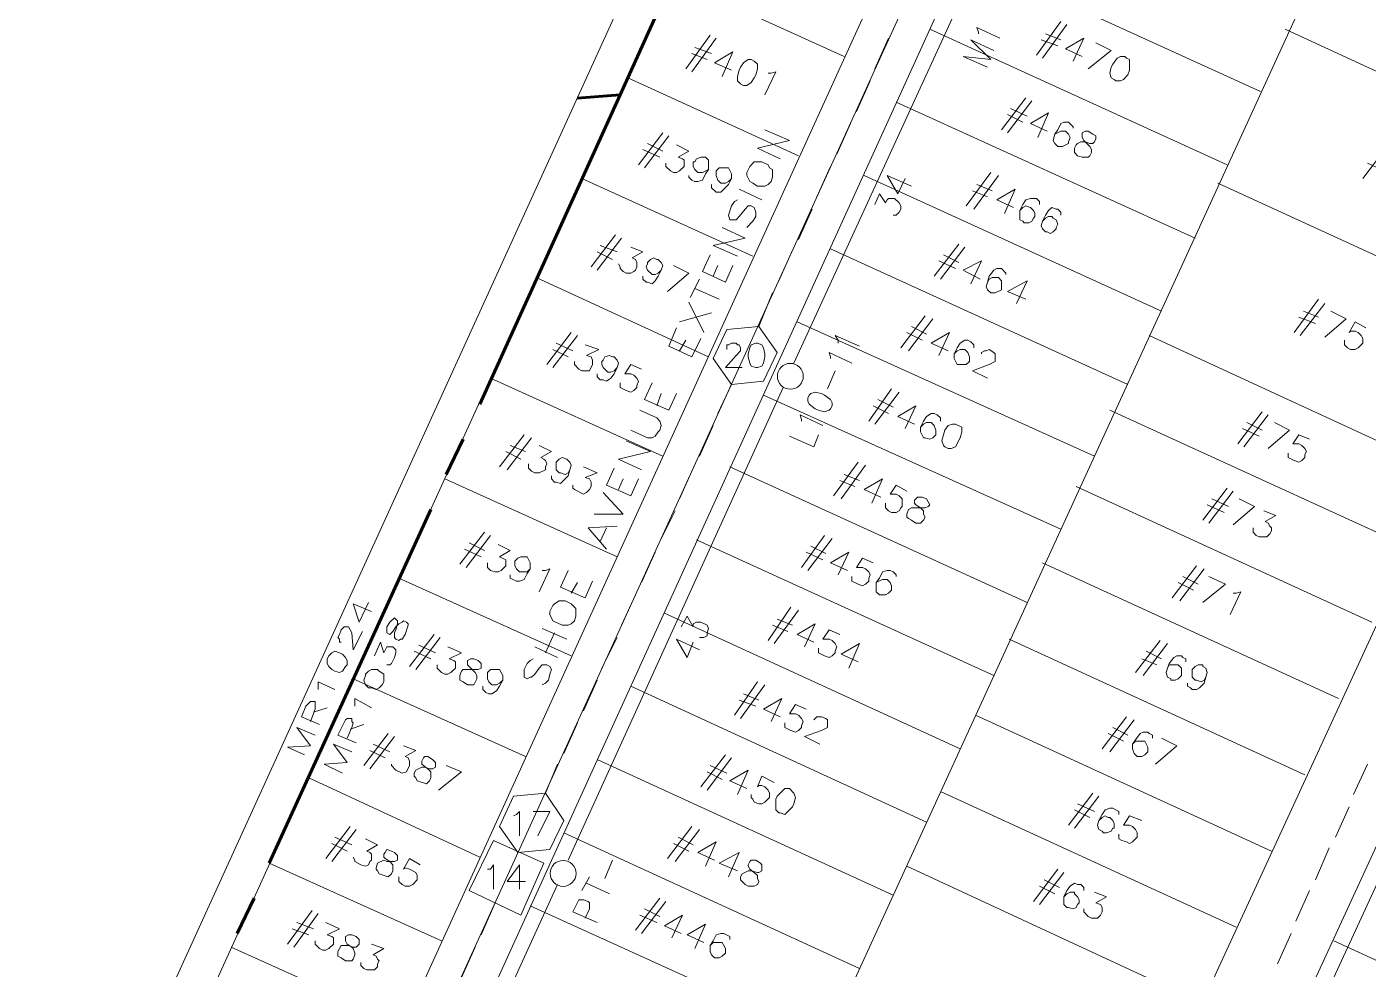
# Model space of a CAD drawing. Header units: millimetres. Extents: x 3.6 to 37.8, y 0.6 to 28.7.
# Drawn here: x 12.145 to 15.813, y 8.803 to 11.38 of the extents above; entities that cross this region are included whole.
import ezdxf

# ---------------------------------------------------------------- set-up
doc = ezdxf.new("R2010")
doc.units = ezdxf.units.MM
for name, color, linetype in [('PDF_0', 7, 'Continuous'), ('PDF_S45$BOUNDARY-NODE', 3, 'Continuous'), ('PDF_S45$NAME-ROAD', 7, 'Continuous'), ('PDF_S45$Passives-TapOffs', 7, 'Continuous'), ('PDF_S45$pole', 7, 'Continuous'), ('PDF_S45$strand', 7, 'Continuous')]:
    doc.layers.add(name, color=color, linetype=linetype)
for name, color, linetype, true_color in [('PDF_S45$Actives-NodeReceiver', 104, 'Continuous', 0x009525), ('PDF_S45$Cable-565', 23, 'Continuous', 0xdd8a6e), ('PDF_S45$LOTS', 254, 'Continuous', 0xdcdcdc), ('PDF_S45$Reverse$not$active', 61, 'Continuous', 0xdfff7f), ('PDF_S45$ROAD', 8, 'Continuous', 0x808080), ('PDF_S45$SDU', 157, 'Continuous', 0x396472)]:
    doc.layers.add(name, color=color, linetype=linetype, true_color=true_color)

msp = doc.modelspace()

# ---------------------------------------------------------------- linework, layer by layer
at = {"layer": 'PDF_0', "lineweight": 9}
msp.add_lwpolyline([(16.728, 4.7562), (15.4145, 5.3691), (15.6397, 5.8528), (14.5097, 6.3782), (14.418, 6.6451), (13.5381, 7.0579), (13.5631, 7.1538), (12.8543, 7.4707), (12.7083, 7.6625), (12.2538, 7.8418), (12.1454, 7.8835), (13.6757, 11.2403), (14.0927, 12.1576), (14.3596, 12.1826), (14.3554, 12.2118), (14.0969, 12.191), (17.8205, 20.6182)], dxfattribs=at)
at = {"layer": 'PDF_S45$Actives-NodeReceiver', "lineweight": 18}
for points in [[(13.0794, 9.8058), (13.0544, 9.7516), (13.0377, 9.8017), (13.0878, 9.7808)], [(13.0044, 9.6974), (13.0002, 9.6974), (13.0002, 9.7058), (12.996, 9.7099), (13.0002, 9.7183), (13.0044, 9.7308), (13.0127, 9.7391), (13.0252, 9.7391), (13.0336, 9.7224), (13.0377, 9.6766), (13.0628, 9.7266)], [(13.0961, 9.6599), (13.1128, 9.6974), (13.1211, 9.6682), (13.1295, 9.6849), (13.1462, 9.6849), (13.1545, 9.6766), (13.1545, 9.6682), (13.1503, 9.6557), (13.142, 9.639), (13.1378, 9.6349), (13.1295, 9.6349)], [(12.9418, 9.5681), (12.9418, 9.589), (12.9877, 9.5681)], [(13.0419, 9.5223), (13.0419, 9.5431), (13.0878, 9.5181)], [(12.946, 9.4722), (12.896, 9.4931), (12.9085, 9.5223), (12.921, 9.5348), (12.9335, 9.5348), (12.9335, 9.5139), (12.921, 9.4806)], [(12.9669, 9.5181), (12.9293, 9.5056)], [(12.9043, 9.3888), (12.8584, 9.4097), (12.921, 9.4139), (12.8835, 9.4639), (12.9335, 9.4431)], [(13.0461, 9.4222), (12.996, 9.4431), (13.0169, 9.4848), (13.0211, 9.4889), (13.0336, 9.4889), (13.0336, 9.4806), (13.0377, 9.4764), (13.0336, 9.4639), (13.0211, 9.4347)], [(13.0669, 9.4722), (13.0294, 9.4597)], [(13.0086, 9.3388), (12.9585, 9.3638), (13.0211, 9.368), (12.9835, 9.418), (13.0336, 9.3972)]]:
    msp.add_lwpolyline(points, dxfattribs=at)
for points in [[(13.1295, 9.7391), (13.1378, 9.7516), (13.1503, 9.7641), (13.1587, 9.7558), (13.1587, 9.7475), (13.1545, 9.7308), (13.1503, 9.7224), (13.1503, 9.7099), (13.1545, 9.7058), (13.1628, 9.7016), (13.167, 9.7058), (13.1712, 9.7058), (13.1795, 9.7183), (13.1879, 9.7433), (13.1879, 9.7475), (13.1837, 9.7516), (13.1753, 9.7558), (13.1712, 9.7516), (13.1628, 9.7475), (13.1545, 9.7391), (13.1462, 9.7266), (13.1378, 9.7183), (13.1295, 9.7224)], [(12.9669, 9.6515), (12.971, 9.6599), (12.9794, 9.6682), (12.9877, 9.6724), (13.0002, 9.6682), (13.0086, 9.6641), (13.0169, 9.6557), (13.0211, 9.6474), (13.0211, 9.6349), (13.0169, 9.6307), (13.0086, 9.6182), (13.0002, 9.614), (12.9877, 9.6182), (12.9794, 9.6224), (12.971, 9.6307), (12.9669, 9.639)], [(13.0711, 9.6057), (13.0711, 9.6098), (13.0794, 9.6182), (13.0878, 9.6224), (13.1045, 9.6224), (13.1086, 9.6182), (13.1211, 9.6098), (13.1211, 9.589), (13.117, 9.5807), (13.1086, 9.5723), (13.1003, 9.5681), (13.0878, 9.5723), (13.0794, 9.5723), (13.0711, 9.5807), (13.0669, 9.5932)]]:
    msp.add_lwpolyline(points, close=True, dxfattribs=at)
at = {"layer": 'PDF_S45$BOUNDARY-NODE', "lineweight": 60}
for points in [[(13.6504, 11.1847), (13.7675, 11.1944), (14.1594, 12.0617), (14.2026, 12.1679)], [(13.7675, 11.1944), (13.3838, 10.3479)], [(13.338, 10.252), (13.2921, 10.1561)], [(13.2504, 10.0602), (12.8084, 9.0928)], [(12.7667, 8.9969), (12.7208, 8.901)]]:
    msp.add_lwpolyline(points, dxfattribs=at)
at = {"layer": 'PDF_S45$Cable-565', "lineweight": 13}
for points in [[(14.4638, 11.2653), (14.5014, 11.3487)], [(14.4138, 11.1485), (14.4513, 11.2319)], [(14.3596, 11.0318), (14.3971, 11.1152)], [(14.3054, 10.915), (14.3429, 10.9984)], [(14.2553, 10.7982), (14.2929, 10.8816)], [(14.2011, 10.6857), (14.2387, 10.7691)], [(14.1469, 10.5606), (14.1844, 10.6523)], [(14.0343, 10.3229), (14.0719, 10.4021)], [(13.9843, 10.2061), (14.0218, 10.2895)], [(13.9301, 10.0894), (13.9676, 10.1728)], [(13.8759, 9.9726), (13.9176, 10.056)], [(13.8258, 9.86), (13.8634, 9.9434)], [(13.7716, 9.7433), (13.8092, 9.8267)], [(13.7174, 9.6265), (13.7591, 9.7099)], [(13.6674, 9.5098), (13.7049, 9.5932)], [(13.6132, 9.393), (13.6507, 9.4764)], [(13.5631, 9.2846), (13.5965, 9.3638)], [(15.7731, 9.2804), (15.8107, 9.3638)], [(15.7231, 9.1637), (15.7606, 9.2471)], [(15.6689, 9.0469), (15.7064, 9.1345)], [(15.6147, 8.9343), (15.6522, 9.0177)], [(13.388, 8.8968), (13.4255, 8.9844)], [(15.5647, 8.8176), (15.6022, 8.901)], [(13.3338, 8.7801), (13.3713, 8.8634)]]:
    msp.add_lwpolyline(points, dxfattribs=at)
at = {"layer": 'PDF_S45$LOTS', "lineweight": 0}
for points in [[(15.9775, 12.1993), (13.6069, 7.0257)], [(12.2426, 7.8463), (14.1594, 12.0617)], [(14.7057, 11.5738), (15.5188, 11.2027)], [(14.3804, 11.2986), (13.9134, 11.5113)], [(14.6139, 11.3737), (15.4271, 11.0026)], [(16.3986, 10.9984), (15.5855, 11.3737)], [(14.2553, 11.0276), (13.7883, 11.2403)], [(13.6504, 11.1847), (13.7675, 11.1944)], [(14.5222, 11.1735), (15.3395, 10.8024)], [(14.4346, 10.9734), (15.2478, 10.6023)], [(14.1302, 10.7524), (13.6632, 10.965)], [(16.211, 10.5814), (15.402, 10.9525)], [(14.3429, 10.7732), (15.156, 10.4021)], [(14.0093, 10.4772), (13.5381, 10.694)], [(14.2512, 10.5731), (15.0643, 10.2061)], [(16.0275, 10.1603), (15.2144, 10.5355)], [(13.8842, 10.2061), (13.413, 10.4188)], [(14.1594, 10.3729), (14.9725, 10.006)], [(15.9191, 9.9601), (15.106, 10.3312)], [(14.0677, 10.1769), (14.8808, 9.8058)], [(13.7591, 9.9309), (13.2879, 10.1436)], [(15.8232, 9.7516), (15.0142, 10.1227)], [(13.976, 9.9768), (14.7891, 9.6057)], [(15.7315, 9.5431), (14.9225, 9.9142)], [(13.634, 9.6599), (13.1628, 9.8725)], [(13.8884, 9.7766), (14.6973, 9.4055)], [(15.6397, 9.3346), (14.8308, 9.7058)], [(13.5089, 9.3847), (13.0377, 9.5973)], [(13.7966, 9.5765), (14.6056, 9.2054)], [(15.548, 9.1261), (14.739, 9.4973)], [(13.7049, 9.3763), (14.5139, 9.0052)], [(13.3838, 9.1095), (12.9168, 9.3263)], [(15.4521, 8.9177), (14.6431, 9.2888)], [(13.6132, 9.1762), (14.4221, 8.8051)], [(13.2796, 8.8801), (12.8084, 9.0928)], [(15.3603, 8.7092), (14.5514, 9.0844)], [(13.5214, 8.976), (14.3304, 8.6091)], [(15.7189, 8.8801), (16.899, 8.338)], [(13.1753, 8.6508), (12.7042, 8.8634)]]:
    msp.add_lwpolyline(points, dxfattribs=at)
at = {"layer": 'PDF_S45$NAME-ROAD', "lineweight": 9}
for points in [[(14.2053, 11.0192), (14.1427, 11.0484), (14.2303, 11.0693), (14.1636, 11.0985)], [(14.1553, 10.9067), (14.0927, 10.9359)], [(14.1136, 10.8316), (14.1302, 10.8483), (14.1386, 10.8608), (14.1386, 10.8733), (14.1344, 10.8858), (14.1261, 10.89), (14.1177, 10.89), (14.1094, 10.8816), (14.0927, 10.8608), (14.0844, 10.8525), (14.0677, 10.8525), (14.0635, 10.865), (14.0719, 10.89), (14.0802, 10.9025), (14.0885, 10.9067)], [(14.0885, 10.7524), (14.0218, 10.7816), (14.1094, 10.8024), (14.0468, 10.8316)], [(14.076, 10.7274), (14.0552, 10.6815), (13.9926, 10.7107), (14.0135, 10.7566)], [(14.0343, 10.7274), (14.0218, 10.6982)], [(13.9843, 10.6898), (13.9593, 10.6398)], [(14.0385, 10.6356), (13.9718, 10.6648)], [(13.9968, 10.5439), (13.9551, 10.6273)], [(14.0177, 10.5981), (13.9301, 10.5731)], [(13.9885, 10.5272), (13.9634, 10.4772), (13.9009, 10.5064), (13.9217, 10.5564)], [(13.9468, 10.523), (13.9301, 10.4939)], [(13.9217, 10.3771), (13.9009, 10.3312), (13.8342, 10.3604), (13.855, 10.4063)], [(13.88, 10.3771), (13.8675, 10.3437)], [(13.8217, 10.3312), (13.8675, 10.3104), (13.8759, 10.302), (13.88, 10.2895), (13.8759, 10.277), (13.8717, 10.2728), (13.8634, 10.2603), (13.855, 10.2562), (13.8425, 10.2562), (13.7966, 10.277)], [(13.8258, 10.1686), (13.7633, 10.1978), (13.8509, 10.2186), (13.7841, 10.2478)], [(13.8175, 10.1436), (13.7966, 10.0977), (13.7299, 10.1269), (13.7508, 10.1728)], [(13.7758, 10.1436), (13.7633, 10.1144)], [(13.7216, 10.1061), (13.7758, 10.0477), (13.6966, 10.0477)], [(13.7299, 9.9518), (13.6799, 10.0102), (13.7591, 10.0143)], [(13.7299, 10.0102), (13.7133, 9.9726)], [(13.6924, 9.8642), (13.6716, 9.8183), (13.6048, 9.8475), (13.6257, 9.8934)], [(13.6507, 9.86), (13.634, 9.8308)], [(13.6215, 9.7058), (13.5548, 9.7349)], [(13.5882, 9.7224), (13.5631, 9.6682)], [(13.5965, 9.6557), (13.5339, 9.6849)], [(13.5548, 9.5807), (13.5631, 9.5848), (13.5715, 9.5932), (13.5756, 9.6098), (13.5798, 9.6224), (13.5756, 9.6307), (13.5673, 9.6349), (13.5548, 9.6349), (13.5465, 9.6265), (13.5339, 9.6098), (13.5256, 9.6015), (13.5214, 9.6015), (13.5131, 9.5973), (13.5048, 9.6015), (13.5048, 9.6224), (13.5131, 9.639), (13.5214, 9.6474), (13.5298, 9.6515)]]:
    msp.add_lwpolyline(points, dxfattribs=at)
for points in [[(14.1136, 10.9817), (14.1219, 10.9984), (14.1344, 11.0109), (14.1553, 11.0109), (14.1719, 11.0026), (14.1761, 10.9942), (14.1844, 10.9901), (14.1844, 10.9692), (14.1803, 10.9567), (14.1719, 10.9484), (14.1636, 10.9442), (14.1427, 10.9442), (14.1302, 10.9525), (14.1219, 10.9567), (14.1136, 10.9734)], [(13.5756, 9.7808), (13.584, 9.7975), (13.5882, 9.8017), (13.6007, 9.81), (13.6173, 9.81), (13.634, 9.8017), (13.6465, 9.7891), (13.6465, 9.7683), (13.6424, 9.7558), (13.634, 9.7475), (13.6257, 9.7433), (13.609, 9.7433), (13.584, 9.7558), (13.5756, 9.7725)]]:
    msp.add_lwpolyline(points, close=True, dxfattribs=at)
at = {"layer": 'PDF_S45$Passives-TapOffs', "lineweight": 9}
for points in [[(14.1594, 10.4105), (14.0719, 10.4021), (14.0218, 10.473), (14.0593, 10.5522), (14.1469, 10.5606), (14.197, 10.4897)], [(14.1386, 10.5147), (14.1427, 10.5147), (14.1553, 10.5105), (14.1594, 10.5022), (14.1636, 10.4855), (14.1636, 10.4772), (14.1594, 10.4605), (14.1553, 10.4522), (14.1427, 10.448), (14.1386, 10.448), (14.1261, 10.4522), (14.1219, 10.4605), (14.1177, 10.4772), (14.1177, 10.4855), (14.1219, 10.5022), (14.1261, 10.5105)], [(13.5756, 9.1303), (13.4881, 9.122), (13.438, 9.1929), (13.4756, 9.2763), (13.5631, 9.2846), (13.6132, 9.2095)], [(13.4964, 8.951), (13.3546, 9.0177), (13.4214, 9.1553), (13.559, 9.0928)]]:
    msp.add_lwpolyline(points, close=True, dxfattribs=at)
for points in [[(14.0593, 10.498), (14.0593, 10.5105), (14.0635, 10.5105), (14.0719, 10.5147), (14.0844, 10.5147), (14.0885, 10.5105), (14.0927, 10.5105), (14.0969, 10.5022), (14.0969, 10.4939), (14.0844, 10.4813), (14.0552, 10.448), (14.101, 10.448)], [(13.4756, 9.2221), (13.4839, 9.2262), (13.4923, 9.2346), (13.4923, 9.1678)], [(13.5298, 9.2346), (13.5756, 9.2346), (13.5423, 9.1678)], [(13.4047, 9.0761), (13.413, 9.0761), (13.4214, 9.0886), (13.4214, 9.0219)], [(13.5089, 9.0428), (13.4589, 9.0428), (13.4923, 9.0886), (13.4923, 9.0219)]]:
    msp.add_lwpolyline(points, dxfattribs=at)
at = {"layer": 'PDF_S45$pole', "lineweight": 0}
for points in [[(14.7474, 11.3612), (14.7474, 11.3653), (14.7432, 11.3779), (14.8057, 11.3487)], [(14.7724, 11.2694), (14.7057, 11.2986), (14.7807, 11.2903), (14.7265, 11.3445), (14.7891, 11.3153)], [(14.3637, 10.5147), (14.3637, 10.523), (14.3554, 10.5355), (14.4221, 10.5064)], [(14.3429, 10.473), (14.3429, 10.4772), (14.3387, 10.4897), (14.4013, 10.4605)], [(14.3554, 10.4396), (14.3346, 10.3896)], [(14.2637, 10.302), (14.2637, 10.3062), (14.2595, 10.3187), (14.322, 10.2895)], [(14.3095, 10.2645), (14.297, 10.2312), (14.2303, 10.2603)], [(13.7466, 9.1011), (13.7258, 9.0511)], [(13.6841, 9.0553), (13.6632, 9.0177)], [(13.7383, 9.0094), (13.6757, 9.0386)], [(13.7049, 8.9302), (13.6382, 8.9594), (13.6549, 8.9927), (13.6674, 8.9927), (13.6799, 8.9885), (13.6841, 8.9844), (13.6841, 8.9677), (13.6716, 8.9427)]]:
    msp.add_lwpolyline(points, dxfattribs=at)
msp.add_lwpolyline([(14.2803, 10.3646), (14.2845, 10.3729), (14.2887, 10.3771), (14.3012, 10.3813), (14.3179, 10.3771), (14.3262, 10.3729), (14.3429, 10.3604), (14.3471, 10.3521), (14.3471, 10.3437), (14.3429, 10.3354), (14.3387, 10.3312), (14.3262, 10.3271), (14.3095, 10.3312), (14.3012, 10.3354), (14.2845, 10.3479), (14.2803, 10.3562)], close=True, dxfattribs=at)
for centre in [(14.2329, 10.4243), (13.6116, 9.0649)]:
    msp.add_circle(centre, 0.0354, dxfattribs=at)
at = {"layer": 'PDF_S45$Reverse$not$active', "lineweight": 0}
msp.add_lwpolyline([(13.0086, 8.0691), (14.5952, 11.5509), (15.2769, 12.9395)], dxfattribs=at)
at = {"layer": 'PDF_S45$ROAD', "lineweight": 0}
for points in [[(12.7199, 7.6473), (14.9809, 12.6121)], [(15.1435, 12.5371), (12.8443, 7.4839)], [(14.4094, 6.6491), (16.7822, 11.799)], [(14.554, 6.3576), (17.0116, 11.6948)]]:
    msp.add_lwpolyline(points, dxfattribs=at)
at = {"layer": 'PDF_S45$SDU', "lineweight": 0}
for points in [[(14.9058, 11.3028), (14.9725, 11.3945)], [(14.9225, 11.2945), (14.9892, 11.3862)], [(13.9468, 11.2653), (14.0135, 11.357)], [(13.9634, 11.2569), (14.0302, 11.3487)], [(14.9642, 11.3278), (14.9183, 11.3445)], [(14.9725, 11.3445), (14.9308, 11.3612)], [(15.0309, 11.2986), (14.9851, 11.3195), (15.0351, 11.3487), (15.0059, 11.2861)], [(15.0684, 11.3362), (15.1101, 11.3153), (15.0476, 11.2653)], [(14.0051, 11.2903), (13.9634, 11.307)], [(14.0177, 11.307), (13.9718, 11.3236)], [(14.0719, 11.2611), (14.026, 11.2819), (14.076, 11.3111), (14.0468, 11.2444)], [(14.1719, 11.2528), (14.1803, 11.2528), (14.1928, 11.2569), (14.1636, 11.1944)], [(14.8099, 11.0985), (14.8766, 11.186)], [(14.8266, 11.0901), (14.8933, 11.1777)], [(14.8808, 11.136), (14.8349, 11.1569)], [(14.8683, 11.1193), (14.8266, 11.1402)], [(14.935, 11.0943), (14.8891, 11.1152), (14.9392, 11.1443), (14.91, 11.0776)], [(14.9559, 11.086), (14.9725, 11.0943), (14.9851, 11.0943), (14.9934, 11.086), (14.9976, 11.0776), (14.9934, 11.0651), (14.9934, 11.0609), (14.9767, 11.0526), (14.9642, 11.0526), (14.9559, 11.0609), (14.9517, 11.0693), (14.9559, 11.086), (14.9642, 11.0985), (14.9725, 11.1152), (14.9809, 11.1193), (14.9934, 11.1193), (15.0059, 11.1068), (15.0059, 11.1026)], [(13.8175, 11.0026), (13.8842, 11.0901)], [(13.8342, 10.9942), (13.9009, 11.0818)], [(13.8759, 11.0234), (13.83, 11.0443)], [(13.8842, 11.0401), (13.8425, 11.0609)], [(13.9217, 11.0568), (13.9551, 11.0401), (13.9259, 11.0234), (13.9384, 11.0192), (13.9426, 11.0151), (13.9426, 10.9984), (13.9301, 10.9859), (13.9217, 10.9817), (13.9134, 10.9817), (13.9051, 10.9859), (13.8926, 10.9984), (13.8926, 11.0067)], [(15.7982, 10.965), (15.8649, 11.0526)], [(14.0093, 10.9901), (13.9926, 10.9817), (13.9801, 10.9817), (13.9718, 10.9901), (13.9676, 10.9984), (13.9676, 11.0109), (13.9718, 11.0109), (13.976, 11.0192), (13.9885, 11.0234), (14.001, 11.0234), (14.0093, 11.0151), (14.0093, 10.9901), (14.001, 10.9776), (13.9926, 10.9609), (13.9801, 10.9567), (13.9718, 10.9567), (13.9634, 10.9609), (13.9551, 10.9692), (13.9551, 10.9734)], [(15.8565, 10.9859), (15.8107, 11.0067)], [(14.714, 10.89), (14.7807, 10.9817)], [(14.7349, 10.8816), (14.8016, 10.9734)], [(14.0719, 10.965), (14.0635, 10.9484), (14.0427, 10.9275), (14.0302, 10.9275), (14.0177, 10.94), (14.0177, 10.9484)], [(14.7724, 10.915), (14.7307, 10.9317)], [(14.7849, 10.9317), (14.7432, 10.9484)], [(14.8433, 10.8858), (14.7974, 10.9067), (14.8474, 10.9359), (14.8183, 10.8691)], [(14.86, 10.8775), (14.8683, 10.8942), (14.8766, 10.9067), (14.8891, 10.9108), (14.9058, 10.9108), (14.9142, 10.9025), (14.9142, 10.8942)], [(14.9225, 10.8483), (14.9308, 10.865), (14.9392, 10.8775), (14.9475, 10.8858), (14.96, 10.8816), (14.9642, 10.8816), (14.9725, 10.8733), (14.9725, 10.865)], [(13.6882, 10.7232), (13.755, 10.8108)], [(13.7049, 10.7149), (13.7716, 10.8024)], [(14.6264, 10.6982), (14.6932, 10.7857)], [(13.7466, 10.744), (13.7049, 10.7649)], [(13.7591, 10.7649), (13.7133, 10.7816)], [(13.7966, 10.7774), (13.83, 10.7649), (13.8008, 10.7482), (13.8092, 10.744), (13.8133, 10.7357), (13.8133, 10.7232), (13.8092, 10.7149), (13.805, 10.7107), (13.7966, 10.7065), (13.7841, 10.7065), (13.7758, 10.7107), (13.7675, 10.719), (13.7675, 10.7232), (13.7633, 10.7315)], [(14.6431, 10.6898), (14.7098, 10.7774)], [(14.6932, 10.7357), (14.6515, 10.7566)], [(13.88, 10.7149), (13.8717, 10.6982), (13.8634, 10.6857), (13.855, 10.6773), (13.8425, 10.6815), (13.8383, 10.6815), (13.83, 10.6898), (13.83, 10.6982)], [(13.9134, 10.7274), (13.9551, 10.7065), (13.8967, 10.6565)], [(14.6848, 10.719), (14.639, 10.7399)], [(14.7515, 10.6898), (14.7057, 10.7149), (14.7557, 10.7399), (14.7265, 10.6773)], [(14.7724, 10.6815), (14.7766, 10.6982), (14.7891, 10.7149), (14.7974, 10.719), (14.8099, 10.719), (14.8224, 10.7065), (14.8224, 10.7023)], [(14.8766, 10.6356), (14.8266, 10.6565), (14.8808, 10.6857), (14.8516, 10.6231)], [(15.6105, 10.5439), (15.6772, 10.6356)], [(15.6272, 10.5355), (15.6939, 10.6231)], [(15.6772, 10.5856), (15.6355, 10.6023)], [(15.7106, 10.6023), (15.7523, 10.5814), (15.6939, 10.5314)], [(14.5347, 10.5022), (14.6014, 10.5898)], [(14.5556, 10.4939), (14.6223, 10.5814)], [(15.6689, 10.5689), (15.623, 10.5856)], [(15.7481, 10.523), (15.7481, 10.5105), (15.7565, 10.5022), (15.7648, 10.498), (15.7773, 10.498), (15.7857, 10.5022), (15.7982, 10.5147), (15.7982, 10.5272), (15.794, 10.5355), (15.7857, 10.5439), (15.7773, 10.5481), (15.7648, 10.5481), (15.7606, 10.5439), (15.7773, 10.5731), (15.8065, 10.5564)], [(13.5673, 10.4563), (13.634, 10.5439)], [(13.584, 10.448), (13.6507, 10.5355)], [(14.5931, 10.523), (14.5514, 10.5439)], [(14.6056, 10.5397), (14.5639, 10.5606)], [(14.664, 10.4939), (14.6181, 10.5147), (14.6681, 10.5439), (14.639, 10.4813)], [(13.6257, 10.4772), (13.584, 10.498)], [(13.6382, 10.4939), (13.5923, 10.5147)], [(13.6716, 10.5105), (13.7091, 10.498), (13.6757, 10.4813), (13.6882, 10.4772), (13.6924, 10.4688), (13.6924, 10.4563), (13.6841, 10.4396), (13.6632, 10.4396), (13.6549, 10.4438), (13.6424, 10.4563), (13.6424, 10.4647)], [(14.6807, 10.4855), (14.689, 10.5022), (14.6973, 10.5147), (14.7098, 10.523), (14.7182, 10.523), (14.7265, 10.5189), (14.7349, 10.5105), (14.7349, 10.5022)], [(14.7557, 10.4855), (14.7557, 10.4897), (14.764, 10.4939), (14.7682, 10.4939), (14.7766, 10.498), (14.7891, 10.4897), (14.7932, 10.4855), (14.7932, 10.4647), (14.7766, 10.4563), (14.7307, 10.4396), (14.7724, 10.4188)], [(13.7675, 10.4063), (13.7675, 10.3938), (13.7841, 10.3854), (13.7966, 10.3813), (13.805, 10.3854), (13.8133, 10.3938), (13.8133, 10.3979), (13.8175, 10.4105), (13.8133, 10.4188), (13.805, 10.4271), (13.7966, 10.4313), (13.78, 10.4313), (13.7966, 10.4563), (13.8258, 10.4438)], [(13.7591, 10.448), (13.7508, 10.4313), (13.7424, 10.4188), (13.7299, 10.4105), (13.7216, 10.4146), (13.7133, 10.4146), (13.7049, 10.423), (13.7049, 10.4313)], [(14.4471, 10.302), (14.5097, 10.3896)], [(14.4638, 10.2937), (14.5305, 10.3813)], [(14.5014, 10.3229), (14.4597, 10.3437)], [(14.5139, 10.3396), (14.4722, 10.3604)], [(14.5722, 10.2937), (14.5264, 10.3145), (14.5764, 10.3437), (14.5472, 10.2812)], [(14.5889, 10.2854), (14.5973, 10.302), (14.6056, 10.3145), (14.6181, 10.3229), (14.6264, 10.3229), (14.6348, 10.3187), (14.6431, 10.3104), (14.6431, 10.302)], [(15.4562, 10.2395), (15.523, 10.3271)], [(15.4729, 10.2312), (15.5396, 10.3187)], [(15.5146, 10.2603), (15.4688, 10.2812)], [(15.523, 10.277), (15.4813, 10.2979)], [(15.5563, 10.2979), (15.598, 10.277), (15.5396, 10.227)], [(13.438, 10.1769), (13.5048, 10.2645)], [(13.4589, 10.1686), (13.5256, 10.2562)], [(13.5089, 10.2186), (13.4672, 10.2353)], [(13.5465, 10.2353), (13.5798, 10.2186), (13.5506, 10.202), (13.559, 10.1978), (13.5631, 10.1936), (13.5673, 10.1853), (13.5631, 10.1769), (13.5631, 10.1686), (13.5465, 10.1603), (13.5339, 10.1603), (13.5256, 10.1644), (13.5173, 10.1728), (13.5173, 10.1853)], [(15.5938, 10.2145), (15.5938, 10.202), (15.6105, 10.1936), (15.623, 10.1895), (15.6314, 10.1936), (15.6397, 10.202), (15.6397, 10.2103), (15.6439, 10.2186), (15.6397, 10.227), (15.6314, 10.2353), (15.623, 10.2395), (15.6064, 10.2395), (15.623, 10.2645), (15.6522, 10.252)], [(13.4964, 10.1978), (13.4547, 10.2186)], [(13.6299, 10.1686), (13.6257, 10.1519), (13.6048, 10.1311), (13.5923, 10.1352), (13.5882, 10.1352), (13.5798, 10.1436), (13.5798, 10.1519)], [(13.6674, 10.1769), (13.7049, 10.1603), (13.6716, 10.1478), (13.6841, 10.1436), (13.6882, 10.1352), (13.6882, 10.1227), (13.6841, 10.1144), (13.6757, 10.1061), (13.6674, 10.1019), (13.6424, 10.1144), (13.6382, 10.1186), (13.6382, 10.1269)], [(14.3512, 10.0977), (14.418, 10.1895)], [(14.3721, 10.0894), (14.4388, 10.1811)], [(14.4096, 10.1227), (14.3679, 10.1394)], [(14.4221, 10.1394), (14.3804, 10.1561)], [(14.4805, 10.0935), (14.4346, 10.1144), (14.4847, 10.1436), (14.4555, 10.0769)], [(14.493, 10.0769), (14.493, 10.0644), (14.5014, 10.056), (14.5097, 10.0518), (14.5222, 10.0518), (14.5305, 10.056), (14.5347, 10.0644), (14.5389, 10.0685), (14.5389, 10.0894), (14.5305, 10.0977), (14.5222, 10.1019), (14.5055, 10.1019), (14.5222, 10.1269), (14.5514, 10.1102)], [(15.3603, 10.031), (15.4271, 10.1186)], [(15.377, 10.0227), (15.4437, 10.1102)], [(15.4312, 10.0685), (15.3854, 10.0894)], [(15.4604, 10.0894), (15.5021, 10.0685), (15.4437, 10.0185)], [(15.4187, 10.0518), (15.3728, 10.0727)], [(15.5271, 10.056), (15.5605, 10.0435), (15.5313, 10.0268), (15.5396, 10.0227), (15.5438, 10.0143), (15.548, 10.0102), (15.548, 10.0018), (15.5438, 9.9935), (15.5355, 9.9851), (15.5146, 9.9851), (15.5063, 9.9893), (15.4979, 9.9976), (15.4979, 10.0102)], [(13.3296, 9.9101), (13.3963, 9.9976)], [(13.3463, 9.9017), (13.413, 9.9893)], [(14.2637, 9.9017), (14.3262, 9.9893)], [(14.2803, 9.8934), (14.3471, 9.981)], [(13.388, 9.9309), (13.3421, 9.9518)], [(13.3963, 9.9476), (13.3546, 9.9685)], [(13.4339, 9.9643), (13.4672, 9.9476), (13.438, 9.9309), (13.4547, 9.9226), (13.4547, 9.9059), (13.4422, 9.8934), (13.4339, 9.8892), (13.4255, 9.8892), (13.413, 9.8934), (13.4047, 9.9017), (13.4047, 9.9142)], [(14.322, 9.9226), (14.2762, 9.9434)], [(14.3304, 9.9393), (14.2887, 9.9601)], [(14.3888, 9.8934), (14.3429, 9.9142), (14.3929, 9.9434), (14.3637, 9.8809)], [(14.4013, 9.8767), (14.4013, 9.8642), (14.418, 9.8559), (14.4305, 9.8517), (14.4388, 9.8559), (14.4471, 9.8642), (14.4471, 9.8725), (14.4513, 9.8809), (14.4471, 9.8892), (14.4388, 9.8976), (14.4305, 9.9017), (14.4138, 9.9017), (14.4305, 9.9268), (14.4597, 9.9142)], [(15.2769, 9.8183), (15.3437, 9.9059)], [(13.5214, 9.8976), (13.5131, 9.8851), (13.5048, 9.8684), (13.4923, 9.8642), (13.4839, 9.8642), (13.4672, 9.8725), (13.4672, 9.8809)], [(13.5548, 9.8934), (13.5631, 9.8934), (13.5756, 9.8976), (13.5465, 9.835)], [(14.468, 9.86), (14.4847, 9.8684), (14.4972, 9.8684), (14.5055, 9.86), (14.5097, 9.8517), (14.5097, 9.8392), (14.5014, 9.8308), (14.493, 9.8267), (14.4763, 9.8267), (14.468, 9.835), (14.468, 9.86), (14.4763, 9.8725), (14.4847, 9.8892), (14.4972, 9.8934), (14.5055, 9.8934), (14.5139, 9.8892), (14.5222, 9.8809), (14.5222, 9.8767)], [(15.2978, 9.81), (15.3645, 9.8976)], [(15.3478, 9.8559), (15.3061, 9.8767)], [(15.377, 9.8767), (15.4229, 9.8559), (15.3603, 9.8058)], [(15.3353, 9.8392), (15.2936, 9.86)], [(15.4437, 9.8308), (15.4521, 9.8308), (15.4646, 9.835), (15.4354, 9.7725)], [(14.1719, 9.7016), (14.2345, 9.7933)], [(14.1886, 9.6932), (14.2553, 9.785)], [(14.2387, 9.7433), (14.197, 9.76)], [(14.2261, 9.7266), (14.1844, 9.7433)], [(14.297, 9.6974), (14.2512, 9.7183), (14.3012, 9.7475), (14.272, 9.6849)], [(14.3095, 9.6807), (14.3095, 9.6682), (14.3262, 9.6599), (14.3387, 9.6557), (14.3471, 9.6599), (14.3554, 9.6682), (14.3554, 9.6724), (14.3596, 9.6849), (14.3554, 9.6932), (14.3471, 9.7016), (14.3387, 9.7058), (14.322, 9.7058), (14.3387, 9.7308), (14.3679, 9.7183)], [(13.192, 9.6307), (13.2587, 9.7183)], [(13.2087, 9.6224), (13.2754, 9.7099)], [(13.2629, 9.6682), (13.217, 9.6891)], [(13.2963, 9.6849), (13.3338, 9.6682), (13.3004, 9.6515), (13.3129, 9.6474), (13.3171, 9.6432), (13.3171, 9.6265), (13.3046, 9.614), (13.2963, 9.6098), (13.2879, 9.6098), (13.2796, 9.614), (13.2671, 9.6265), (13.2671, 9.6349)], [(14.418, 9.6432), (14.3721, 9.6641), (14.4221, 9.6932), (14.3929, 9.6265)], [(15.1769, 9.614), (15.2436, 9.7016)], [(15.1977, 9.6057), (15.2644, 9.6932)], [(13.2504, 9.6515), (13.2045, 9.6724)], [(15.2352, 9.6349), (15.1935, 9.6515)], [(15.2478, 9.6515), (15.2061, 9.6724)], [(15.2644, 9.6265), (15.2686, 9.639), (15.2811, 9.6557), (15.2894, 9.6599), (15.302, 9.6599), (15.3061, 9.6557), (15.3145, 9.6515), (15.3145, 9.6432)], [(13.4464, 9.5932), (13.438, 9.5765), (13.4297, 9.564), (13.4172, 9.5556), (13.4089, 9.5556), (13.4005, 9.5598), (13.3922, 9.5681), (13.3922, 9.5765)], [(14.0802, 9.4973), (14.1427, 9.589)], [(14.0969, 9.4889), (14.1636, 9.5807)], [(15.3687, 9.6015), (15.3645, 9.5848), (15.352, 9.5723), (15.3437, 9.5681), (15.3311, 9.5681), (15.327, 9.5723), (15.3186, 9.5765), (15.3186, 9.5848)], [(14.1386, 9.5223), (14.0927, 9.539)], [(14.1469, 9.539), (14.1052, 9.5556)], [(14.2053, 9.4931), (14.1594, 9.5139), (14.2095, 9.5431), (14.1803, 9.4806)], [(14.2178, 9.4764), (14.2178, 9.4639), (14.2345, 9.4556), (14.247, 9.4514), (14.2553, 9.4556), (14.2637, 9.4639), (14.2637, 9.4681), (14.2678, 9.4806), (14.2637, 9.4889), (14.2553, 9.4973), (14.247, 9.5014), (14.2303, 9.5014), (14.247, 9.5265), (14.2762, 9.5139)], [(14.297, 9.4848), (14.3054, 9.4931), (14.3179, 9.4931), (14.3304, 9.4889), (14.3346, 9.4848), (14.3346, 9.4639), (14.3179, 9.4556), (14.272, 9.4389), (14.3137, 9.418)], [(15.0851, 9.4055), (15.1518, 9.4931)], [(15.106, 9.3972), (15.1727, 9.4848)], [(15.156, 9.4431), (15.1143, 9.4639)], [(13.0669, 9.3597), (13.1336, 9.4472)], [(13.0836, 9.3513), (13.1503, 9.4389)], [(15.1435, 9.4264), (15.1018, 9.4472)], [(15.1685, 9.418), (15.1769, 9.4305), (15.1894, 9.4472), (15.1977, 9.4514), (15.2102, 9.4514), (15.2144, 9.4472), (15.2227, 9.4431), (15.2227, 9.4347)], [(15.2478, 9.4347), (15.2894, 9.4139), (15.2311, 9.3638)], [(13.1253, 9.3805), (13.0836, 9.4014)], [(13.1378, 9.3972), (13.0919, 9.418)], [(13.1753, 9.4139), (13.2087, 9.4014), (13.1795, 9.3847), (13.1879, 9.3805), (13.192, 9.3722), (13.192, 9.3597), (13.1837, 9.343), (13.1712, 9.3388), (13.1545, 9.3471), (13.142, 9.3597), (13.142, 9.3638)], [(13.9885, 9.3013), (14.0552, 9.3888)], [(13.2921, 9.3597), (13.3338, 9.343), (13.2713, 9.2929)], [(14.0051, 9.2929), (14.0719, 9.3805)], [(14.0593, 9.3388), (14.0135, 9.3597)], [(14.0468, 9.3221), (14.0051, 9.343)], [(14.1136, 9.2971), (14.0677, 9.318), (14.1177, 9.3471), (14.0885, 9.2804)], [(14.1261, 9.2804), (14.1261, 9.2721), (14.1302, 9.2679), (14.1344, 9.2596), (14.1469, 9.2554), (14.1553, 9.2554), (14.1636, 9.2596), (14.1761, 9.2721), (14.1761, 9.2846), (14.1719, 9.2929), (14.1636, 9.3013), (14.1553, 9.3054), (14.1469, 9.3054), (14.1427, 9.3013), (14.1553, 9.3305), (14.1886, 9.3138)], [(14.9934, 9.197), (15.0601, 9.2846)], [(15.0101, 9.1887), (15.0768, 9.2763)], [(15.0643, 9.2346), (15.0184, 9.2554)], [(15.0768, 9.2095), (15.0851, 9.2262), (15.0935, 9.2387), (15.106, 9.2429), (15.1143, 9.2429), (15.131, 9.2346), (15.131, 9.2262)], [(15.0518, 9.2179), (15.0101, 9.2387)], [(15.131, 9.172), (15.131, 9.1595), (15.1393, 9.1553), (15.1518, 9.1512), (15.1602, 9.147), (15.1685, 9.1512), (15.181, 9.1637), (15.181, 9.1762), (15.1769, 9.1845), (15.1685, 9.1929), (15.1602, 9.197), (15.1435, 9.197), (15.1602, 9.2221), (15.1935, 9.2095)], [(12.9627, 9.1053), (13.0294, 9.1929)], [(12.9794, 9.097), (13.0461, 9.1845)], [(13.8967, 9.1053), (13.9634, 9.1929)], [(13.9176, 9.097), (13.9843, 9.1845)], [(13.0211, 9.1261), (12.9794, 9.147)], [(13.0336, 9.1428), (12.9877, 9.1637)], [(13.0711, 9.1595), (13.1045, 9.1428), (13.0753, 9.1261), (13.0836, 9.122), (13.0878, 9.1178), (13.0878, 9.1011), (13.0836, 9.097), (13.0794, 9.0886), (13.0711, 9.0844), (13.0586, 9.0886), (13.0419, 9.097), (13.0419, 9.1011), (13.0377, 9.1095)], [(13.9551, 9.1261), (13.9134, 9.147)], [(13.9676, 9.1428), (13.9259, 9.1637)], [(14.026, 9.1011), (13.9801, 9.122), (14.0302, 9.1512), (14.001, 9.0844)], [(13.1628, 9.0553), (13.1628, 9.0428), (13.1712, 9.0344), (13.1795, 9.0302), (13.192, 9.0302), (13.2004, 9.0344), (13.2129, 9.0469), (13.2129, 9.0594), (13.2087, 9.0678), (13.192, 9.0761), (13.1795, 9.0803), (13.1753, 9.0761), (13.192, 9.1053), (13.2212, 9.0886)], [(14.0885, 9.0719), (14.0385, 9.0928), (14.0927, 9.122), (14.0635, 9.0553)], [(14.8975, 8.9885), (14.9642, 9.0761)], [(14.9142, 8.9802), (14.9809, 9.0678)], [(14.9559, 9.0094), (14.9142, 9.0302)], [(14.9684, 9.0261), (14.9267, 9.0469)], [(14.9809, 9.0011), (14.9892, 9.0177), (14.9976, 9.0302), (15.0101, 9.0386), (15.0184, 9.0344), (15.0267, 9.0344), (15.0351, 9.0261), (15.0351, 9.0177)], [(13.8092, 8.9093), (13.8759, 8.9969)], [(13.8258, 8.901), (13.8926, 8.9885)], [(15.0643, 9.0136), (15.0976, 9.0011), (15.0684, 8.9844), (15.081, 8.9802), (15.0851, 8.9719), (15.0851, 8.9594), (15.081, 8.951), (15.0726, 8.9427), (15.0559, 8.9427), (15.0476, 8.9468), (15.0351, 8.9594), (15.0351, 8.9677)], [(12.8584, 8.8718), (12.9252, 8.9635)], [(12.8751, 8.8634), (12.9418, 8.9552)], [(13.8675, 8.9302), (13.8217, 8.951)], [(13.8759, 8.9468), (13.8342, 8.9677)], [(13.9343, 8.901), (13.8884, 8.9218), (13.9384, 8.951), (13.9092, 8.8885)], [(12.9168, 8.8968), (12.8709, 8.9135)], [(12.9293, 8.9135), (12.8835, 8.9302)], [(12.9627, 8.9302), (13.0002, 8.9135), (12.9669, 8.8968), (12.9794, 8.8926), (12.9835, 8.8885), (12.9835, 8.8718), (12.971, 8.8593), (12.9627, 8.8551), (12.9543, 8.8551), (12.946, 8.8593), (12.9335, 8.8718), (12.9335, 8.8801)], [(13.9968, 8.876), (13.9509, 8.8968), (14.001, 8.926), (13.9718, 8.8593)], [(14.0135, 8.8676), (14.0218, 8.8801), (14.0302, 8.8968), (14.0427, 8.901), (14.051, 8.901), (14.0677, 8.8926), (14.0677, 8.8843)], [(13.0878, 8.8718), (13.1211, 8.8593), (13.0919, 8.8426), (13.1003, 8.8384), (13.1045, 8.8301), (13.1086, 8.8259), (13.1045, 8.8176), (13.1045, 8.8092), (13.0961, 8.8009), (13.0753, 8.8009), (13.0669, 8.8051), (13.0586, 8.8134), (13.0586, 8.8217)]]:
    msp.add_lwpolyline(points, dxfattribs=at)
for points in [[(15.1477, 11.2986), (15.1518, 11.2945), (15.1602, 11.2903), (15.1602, 11.2611), (15.156, 11.2486), (15.1435, 11.2361), (15.1352, 11.2319), (15.1227, 11.2319), (15.1185, 11.2361), (15.1101, 11.2403), (15.106, 11.2528), (15.1101, 11.2694), (15.1143, 11.2778), (15.1268, 11.2945), (15.1352, 11.2986)], [(14.1261, 11.2903), (14.1344, 11.2861), (14.1427, 11.2778), (14.1427, 11.2653), (14.1386, 11.2486), (14.1344, 11.2403), (14.1261, 11.2277), (14.1136, 11.2194), (14.1052, 11.2194), (14.0969, 11.2236), (14.0885, 11.2319), (14.0885, 11.2444), (14.0927, 11.2611), (14.0969, 11.2694), (14.1052, 11.2819), (14.1177, 11.2903)], [(15.0476, 11.0943), (15.0601, 11.086), (15.0684, 11.0818), (15.0684, 11.0735), (15.0643, 11.0651), (15.0601, 11.0609), (15.0518, 11.0609), (15.0393, 11.0651), (15.0267, 11.0651), (15.0184, 11.0609), (15.0142, 11.0568), (15.0101, 11.0484), (15.0101, 11.0359), (15.0184, 11.0276), (15.0309, 11.0234), (15.0476, 11.0234), (15.0518, 11.0276), (15.0559, 11.0359), (15.0559, 11.0443), (15.0518, 11.0526), (15.0351, 11.0693), (15.0309, 11.0776), (15.0309, 11.0901), (15.0393, 11.0943)], [(14.0635, 10.9567), (14.0552, 10.9525), (14.0427, 10.9525), (14.0343, 10.9609), (14.0302, 10.9734), (14.0302, 10.9859), (14.0385, 10.9942), (14.0635, 10.9942), (14.0719, 10.9776), (14.0719, 10.965)], [(14.8683, 10.8858), (14.8766, 10.89), (14.8891, 10.8858), (14.8975, 10.8775), (14.9017, 10.8691), (14.9017, 10.8608), (14.8975, 10.8566), (14.8933, 10.8483), (14.885, 10.8441), (14.8725, 10.8441), (14.8683, 10.8483), (14.86, 10.8525), (14.86, 10.8775)], [(14.9308, 10.8566), (14.9392, 10.8608), (14.9475, 10.8608), (14.9517, 10.8566), (14.96, 10.8525), (14.9642, 10.8399), (14.96, 10.8316), (14.96, 10.8274), (14.9517, 10.8191), (14.9434, 10.8149), (14.935, 10.8191), (14.9308, 10.8191), (14.9225, 10.8274), (14.9183, 10.8358), (14.9225, 10.8483)], [(13.8717, 10.7065), (13.8634, 10.7023), (13.855, 10.7023), (13.8425, 10.7149), (13.8383, 10.7232), (13.8425, 10.7315), (13.8425, 10.7357), (13.8509, 10.744), (13.8592, 10.7482), (13.8675, 10.744), (13.8717, 10.744), (13.88, 10.7357), (13.8842, 10.7274), (13.88, 10.7149)], [(14.7766, 10.6898), (14.7849, 10.694), (14.8016, 10.694), (14.8099, 10.6857), (14.8099, 10.6606), (14.7932, 10.6523), (14.7807, 10.6523), (14.7724, 10.6606), (14.7682, 10.669), (14.7724, 10.6815)], [(14.689, 10.4939), (14.6973, 10.498), (14.7098, 10.498), (14.7182, 10.4897), (14.7224, 10.4772), (14.7224, 10.4647), (14.714, 10.4563), (14.689, 10.4563), (14.6807, 10.473), (14.6807, 10.4855)], [(13.7508, 10.4396), (13.7424, 10.4355), (13.7341, 10.4355), (13.7216, 10.448), (13.7174, 10.4563), (13.7174, 10.4647), (13.7216, 10.4688), (13.7258, 10.4772), (13.7383, 10.4813), (13.7466, 10.4772), (13.7508, 10.4772), (13.7591, 10.4688), (13.7633, 10.4605), (13.7591, 10.448)], [(14.5973, 10.2937), (14.6056, 10.2979), (14.6181, 10.2979), (14.6264, 10.2895), (14.6306, 10.277), (14.6306, 10.2645), (14.6223, 10.2562), (14.6139, 10.252), (14.6014, 10.2562), (14.5973, 10.2562), (14.5889, 10.2728), (14.5889, 10.2854)], [(14.6848, 10.2937), (14.7015, 10.2854), (14.7015, 10.2728), (14.6973, 10.2562), (14.6848, 10.2312), (14.6723, 10.227), (14.664, 10.227), (14.6556, 10.2312), (14.6515, 10.2353), (14.6473, 10.2478), (14.6515, 10.2645), (14.6556, 10.277), (14.664, 10.2895), (14.6765, 10.2937)], [(13.6257, 10.1603), (13.6173, 10.1561), (13.6048, 10.1603), (13.6007, 10.1603), (13.5923, 10.1686), (13.5923, 10.1895), (13.6007, 10.1978), (13.609, 10.202), (13.6215, 10.1978), (13.6299, 10.1895), (13.634, 10.1811), (13.6299, 10.1686)], [(14.5931, 10.0935), (14.6056, 10.0894), (14.6139, 10.0727), (14.6098, 10.0685), (14.6014, 10.0644), (14.5639, 10.0644), (14.5556, 10.0602), (14.5514, 10.0477), (14.5514, 10.0393), (14.5556, 10.0352), (14.5639, 10.031), (14.5764, 10.0227), (14.5889, 10.0227), (14.5973, 10.031), (14.6014, 10.0393), (14.5973, 10.0477), (14.5973, 10.056), (14.5889, 10.0644), (14.5764, 10.0727), (14.5722, 10.0769), (14.5722, 10.0852), (14.5806, 10.0935)], [(13.5131, 9.8892), (13.4923, 9.8892), (13.4839, 9.8976), (13.4797, 9.9059), (13.4797, 9.9184), (13.4881, 9.9268), (13.4964, 9.9309), (13.5131, 9.9309), (13.5214, 9.9142), (13.5214, 9.8976)], [(13.3672, 9.6515), (13.3797, 9.6474), (13.388, 9.639), (13.388, 9.6265), (13.3797, 9.6224), (13.338, 9.6224), (13.3338, 9.6182), (13.3296, 9.6057), (13.3296, 9.5932), (13.338, 9.589), (13.3505, 9.5807), (13.3672, 9.5807), (13.3755, 9.5973), (13.3755, 9.6057), (13.3713, 9.614), (13.3505, 9.6349), (13.3505, 9.6474), (13.3588, 9.6515)], [(13.438, 9.5848), (13.4297, 9.5807), (13.4172, 9.5807), (13.4089, 9.589), (13.4047, 9.5973), (13.4047, 9.614), (13.413, 9.6224), (13.438, 9.6224), (13.4464, 9.6057), (13.4464, 9.5932)], [(15.2686, 9.6349), (15.2936, 9.6349), (15.302, 9.6265), (15.302, 9.6057), (15.2936, 9.5973), (15.2853, 9.5932), (15.2728, 9.5932), (15.2728, 9.5973), (15.2644, 9.6015), (15.2603, 9.614), (15.2644, 9.6265)], [(15.3645, 9.5932), (15.3562, 9.589), (15.3437, 9.5932), (15.3395, 9.5932), (15.3311, 9.6015), (15.3311, 9.6224), (15.3395, 9.6307), (15.3478, 9.6349), (15.3603, 9.6349), (15.3603, 9.6307), (15.3687, 9.6265), (15.3728, 9.614), (15.3687, 9.6015)], [(15.1769, 9.4264), (15.2019, 9.4264), (15.2102, 9.4097), (15.2102, 9.3972), (15.2019, 9.3888), (15.1935, 9.3847), (15.181, 9.3847), (15.1727, 9.393), (15.1685, 9.4055), (15.1685, 9.418)], [(13.2421, 9.3847), (13.2546, 9.3763), (13.2629, 9.368), (13.2629, 9.3555), (13.2546, 9.3513), (13.2462, 9.3513), (13.2337, 9.3555), (13.2254, 9.3555), (13.2087, 9.3471), (13.2045, 9.3388), (13.2045, 9.3305), (13.2087, 9.3263), (13.2129, 9.318), (13.2379, 9.3096), (13.2462, 9.318), (13.2504, 9.3263), (13.2504, 9.343), (13.2421, 9.3513), (13.2296, 9.3597), (13.2254, 9.3638), (13.2254, 9.3722), (13.2296, 9.3805), (13.2337, 9.3847)], [(14.2303, 9.2971), (14.2428, 9.2846), (14.247, 9.2721), (14.2428, 9.2554), (14.2387, 9.2471), (14.2178, 9.2262), (14.2053, 9.2304), (14.2011, 9.2304), (14.1928, 9.2387), (14.1928, 9.2679), (14.197, 9.2763), (14.2178, 9.2971)], [(15.0851, 9.2179), (15.0935, 9.2221), (15.1018, 9.2179), (15.106, 9.2179), (15.1143, 9.2095), (15.1185, 9.2012), (15.1185, 9.1887), (15.1143, 9.1887), (15.1101, 9.1804), (15.0976, 9.1762), (15.0893, 9.1762), (15.0851, 9.1804), (15.0768, 9.1845), (15.0726, 9.197), (15.0768, 9.2095)], [(13.142, 9.1261), (13.1503, 9.122), (13.1587, 9.1136), (13.1587, 9.1011), (13.1503, 9.097), (13.1295, 9.097), (13.1211, 9.1011), (13.1045, 9.0928), (13.1003, 9.0803), (13.1003, 9.0761), (13.1045, 9.0719), (13.1086, 9.0636), (13.1336, 9.0553), (13.142, 9.0636), (13.1462, 9.0719), (13.1462, 9.0886), (13.1378, 9.097), (13.1253, 9.1053), (13.1211, 9.1095), (13.1211, 9.1178), (13.1253, 9.122), (13.1295, 9.1303)], [(14.1386, 9.1011), (14.1511, 9.0928), (14.1553, 9.0886), (14.1553, 9.0719), (14.1469, 9.0678), (14.1427, 9.0678), (14.1261, 9.0719), (14.1177, 9.0719), (14.101, 9.0636), (14.0969, 9.0553), (14.0969, 9.0469), (14.1094, 9.0344), (14.1177, 9.0302), (14.1344, 9.0302), (14.1427, 9.0344), (14.1469, 9.0428), (14.1427, 9.0511), (14.1427, 9.0594), (14.1344, 9.0678), (14.1219, 9.0761), (14.1177, 9.0844), (14.1177, 9.0886), (14.1219, 9.097), (14.1261, 9.1011)], [(14.9892, 9.0094), (14.9976, 9.0136), (15.0101, 9.0136), (15.0101, 9.0094), (15.0184, 9.0011), (15.0226, 8.9927), (15.0226, 8.9844), (15.0184, 8.9802), (15.0142, 8.9719), (15.0059, 8.9677), (14.9934, 8.9719), (14.9892, 8.9719), (14.9809, 8.9802), (14.9809, 9.0011)], [(13.0336, 8.8968), (13.0461, 8.8926), (13.0544, 8.8843), (13.0544, 8.8718), (13.0461, 8.8634), (13.0377, 8.8634), (13.0252, 8.8676), (13.0044, 8.8676), (12.996, 8.8509), (12.996, 8.8384), (13.0044, 8.8343), (13.0169, 8.8259), (13.0336, 8.8259), (13.0377, 8.8301), (13.0419, 8.8426), (13.0419, 8.8468), (13.0377, 8.8593), (13.0336, 8.8634), (13.0211, 8.8718), (13.0169, 8.8801), (13.0169, 8.8926), (13.0252, 8.8968)], [(14.0218, 8.876), (14.0468, 8.876), (14.0552, 8.8593), (14.0552, 8.8468), (14.0468, 8.8384), (14.0385, 8.8343), (14.026, 8.8343), (14.0177, 8.8426), (14.0135, 8.8509), (14.0135, 8.8676)]]:
    msp.add_lwpolyline(points, close=True, dxfattribs=at)
at = {"layer": 'PDF_S45$strand', "color": 254, "lineweight": 0, "true_color": 0xdcdcdc}
for points in [[(14.7015, 11.4613), (14.2428, 10.4605)], [(14.2136, 10.3938), (13.6257, 9.1011)], [(16.2819, 10.0018), (15.6481, 8.6258)], [(13.5965, 9.0344), (13.1837, 8.1296)]]:
    msp.add_lwpolyline(points, dxfattribs=at)
at = {"layer": 'PDF_S45$strand', "lineweight": 0}
for points in [[(14.5472, 10.965), (14.5264, 10.9233), (14.4972, 10.9734), (14.5639, 10.9442)], [(14.4638, 10.8942), (14.4763, 10.9233), (14.493, 10.8983), (14.4972, 10.9067), (14.5014, 10.9108), (14.518, 10.9108), (14.5305, 10.8983), (14.5347, 10.89), (14.5347, 10.8816), (14.5305, 10.8733), (14.5222, 10.865), (14.5139, 10.865)], [(13.9343, 9.7391), (13.9509, 9.7683), (13.9676, 9.7391), (13.9676, 9.7475), (13.976, 9.7516), (13.9885, 9.7516), (14.0051, 9.7433), (14.0093, 9.7349), (14.0051, 9.7224), (14.0051, 9.7141), (13.9968, 9.7099), (13.9843, 9.7099)], [(13.9676, 9.6974), (13.9509, 9.6557), (13.9217, 9.7058), (13.9843, 9.6766)]]:
    msp.add_lwpolyline(points, dxfattribs=at)

doc.saveas('drawing.dxf')
